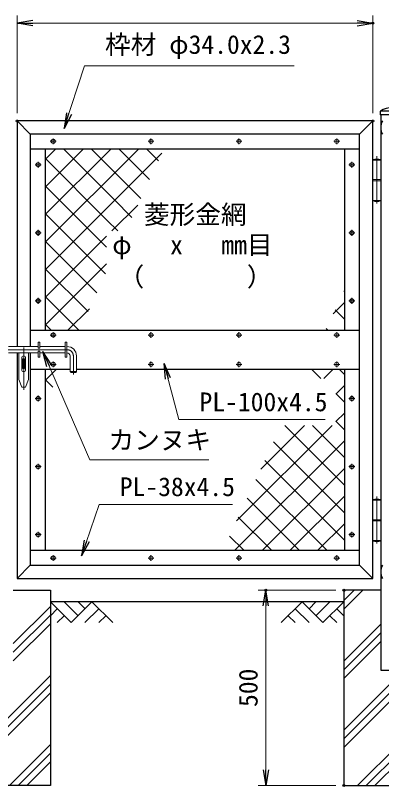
# Model space of a CAD drawing. Units: millimetres, scale not verified. Extents: x -4200 to 4200, y -2970 to 2970.
# Drawn here: x -2566 to -1630, y -1041 to 931 of the extents above; entities that cross this region are included whole.
import ezdxf
from ezdxf.enums import TextEntityAlignment as Align

# ---------------------------------------------------------------- set-up
doc = ezdxf.new("R2010")
doc.units = ezdxf.units.MM
doc.header["$LTSCALE"] = 10
doc.header["$PDMODE"] = 32
doc.header["$PDSIZE"] = 5
doc.linetypes.add('USER1', pattern=[50.8, 31.75, -6.35, 6.35, -6.35])
for name, color, linetype, lineweight in [('0-0_D-STR1', 1, 'Continuous', 25), ('0-1_D-DCR-HCH', 7, 'Continuous', 13), ('0-2_D-STR3', 3, 'Continuous', 13), ('0-3_D-BMK', 2, 'USER1', 13), ('0-4_D-STR4', 7, 'Continuous', 25), ('0-5_D-BGD', 7, 'Continuous', 25), ('0-6_D-STR-TXT', 7, 'Continuous', 13), ('0-7_D-STR-DIM', 7, 'Continuous', 13), ('0-A_D-STR2', 7, 'Continuous', 13)]:
    doc.layers.add(name, color=color, linetype=linetype, lineweight=lineweight)
doc.layers.add('0-8_0', color=7, linetype='Continuous')
doc.layers.add('0-9_Defpoints', color=8, linetype='Continuous')
doc.styles.add('ＭＳ ゴシック', font='')
doc.styles.get('ＭＳ ゴシック').set_extended_font_data('MS Gothic')

# ---------------------------------------------------------------- blocks, each defined once
blk = doc.blocks.new('_Open')
at = {"layer": '0-8_0'}
blk.add_line((-10, 1.667), (0, 0), dxfattribs=at)
blk.add_lwpolyline([(-10, -1.667), (0, 0), (-10, 0)], dxfattribs=at)

msp = doc.modelspace()

# ---------------------------------------------------------------- linework, layer by layer
at = {"layer": '0-0_D-STR1'}
for p, q in [((-1633.65, 685.42), (-1633.65, 677.37)), ((-1569.45, 677.37), (-1633.65, 677.37)), ((-1569.78, 686.37), (-1633.31, 686.37)), ((-2561.8, 661.37), (-2561.8, 84.37)), ((-1651.8, 661.37), (-2561.8, 661.37)), ((-2561.8, 661.37), (-2527.8, 627.37)), ((-1651.8, 661.37), (-1685.8, 627.37)), ((-1651.8, -508.63), (-1651.8, 661.37)), ((-2527.8, 627.37), (-2527.8, 84.37)), ((-1685.8, 627.37), (-2527.8, 627.37)), ((-1685.8, -474.63), (-1685.8, 627.37)), ((-1685.8, 589.37), (-2527.8, 589.37)), ((-2489.8, 589.37), (-2489.8, 126.37)), ((-1723.8, 126.37), (-1723.8, 589.37)), ((-2527.8, 126.37), (-1685.8, 126.37)), ((-2561.8, 68.37), (-2561.8, -508.63)), ((-2527.8, 68.37), (-2527.8, -474.63)), ((-2527.8, 26.37), (-2425.8, 26.37)), ((-2489.8, 26.37), (-2489.8, -436.63)), ((-2409.8, 26.37), (-1685.8, 26.37)), ((-1723.8, -436.63), (-1723.8, 26.37)), ((-2527.8, -436.63), (-1685.8, -436.63)), ((-2527.8, -474.63), (-2561.8, -508.63)), ((-2527.8, -474.63), (-1685.8, -474.63)), ((-1685.8, -474.63), (-1651.8, -508.63)), ((-2561.8, -508.63), (-1651.8, -508.63))]:
    msp.add_line(p, q, dxfattribs=at)
msp.add_lwpolyline([(-1631.8, 677.37), (-1631.8, -743.63), (-1571.3, -743.63), (-1571.3, -508.63)], dxfattribs=at)
for centre, radius, start, end in [((-1601.55, 634.2), 61.17, 59.14927, 120.85073), ((-1632.15, 685.42), 1.5, 120.85073, 180), ((-1596.32, 644.37), 35.72, 151.52136, 208.47864), ((-1596.32, -491.63), 35.72, 151.52136, 208.47864)]:
    msp.add_arc(centre, radius, start, end, dxfattribs=at)
at = {"layer": '0-1_D-DCR-HCH'}
for p, q in [((-1726.55, -587.62), (-1677.56, -538.63)), ((-1726.55, -565.52), (-1699.66, -538.63)), ((-1726.55, -543.42), (-1721.76, -538.63)), ((-2423.33, -621.84), (-2476.55, -568.63)), ((-2405.6, -604.11), (-2441.07, -568.63)), ((-2370.12, -568.63), (-2423.33, -621.84)), ((-2387.86, -586.37), (-2405.6, -568.63)), ((-2370.12, -568.63), (-2316.91, -621.84)), ((-1832.97, -568.63), (-1886.18, -621.84)), ((-1832.97, -568.63), (-1779.76, -621.84)), ((-1815.23, -586.37), (-1797.5, -568.63)), ((-1797.5, -604.11), (-1762.02, -568.63)), ((-1779.76, -621.84), (-1726.55, -568.63)), ((-2571.3, -675.04), (-2476.55, -580.29)), ((-2458.81, -586.37), (-2476.55, -604.03)), ((-2352.38, -586.37), (-2388.02, -621.84)), ((-1850.71, -586.37), (-1815.07, -621.84)), ((-1744.28, -586.37), (-1726.55, -604.03)), ((-2571.3, -697.14), (-2476.55, -602.39)), ((-2441.07, -604.11), (-2458.89, -621.84)), ((-2334.65, -604.11), (-2352.47, -621.84)), ((-1868.44, -604.11), (-1850.63, -621.84)), ((-1762.02, -604.11), (-1744.2, -621.84)), ((-2571.3, -719.23), (-2476.55, -624.48)), ((-1726.55, -720.2), (-1631.8, -625.45)), ((-1726.55, -742.3), (-1631.8, -647.55)), ((-1726.55, -919.07), (-1476.55, -669.07)), ((-1726.55, -764.39), (-1631.8, -669.64)), ((-1726.55, -941.17), (-1476.55, -691.17)), ((-1726.55, -896.98), (-1573.2, -743.63)), ((-2726.55, -1007.07), (-2476.55, -757.07)), ((-2726.55, -1029.16), (-2476.55, -779.16)), ((-2713.92, -1038.63), (-2476.55, -801.26)), ((-1691.43, -1038.63), (-1476.55, -823.75)), ((-1669.33, -1038.63), (-1476.55, -845.85)), ((-1647.23, -1038.63), (-1476.55, -867.95)), ((-2581.34, -1038.63), (-2476.55, -933.84)), ((-2559.24, -1038.63), (-2476.55, -955.94)), ((-2537.14, -1038.63), (-2476.55, -978.04))]:
    msp.add_line(p, q, dxfattribs=at)
at = {"layer": '0-2_D-STR3'}
for p, q in [((-1631.8, 561.37), (-1651.8, 561.37)), ((-1651.8, 561.37), (-1651.8, 458.37)), ((-1651.3, 562.87), (-1651.3, 561.37)), ((-1651.3, 562.87), (-1632.3, 562.87)), ((-1632.3, 562.87), (-1632.3, 561.37)), ((-1631.8, 561.37), (-1631.8, 458.37)), ((-1631.8, 511.37), (-1651.8, 511.37)), ((-1631.8, 508.37), (-1651.8, 508.37)), ((-1631.8, 458.37), (-1651.8, 458.37)), ((-1651.3, 458.37), (-1651.3, 456.87)), ((-1632.3, 456.87), (-1651.3, 456.87)), ((-1632.3, 458.37), (-1632.3, 456.87)), ((-2583.3, 84.37), (-2507.8, 84.37)), ((-2507.8, 80.37), (-2507.8, 95.37)), ((-2507.8, 95.37), (-2503.3, 95.37)), ((-2507.8, 80.37), (-2503.3, 80.37)), ((-2503.3, 80.37), (-2503.3, 95.37)), ((-2503.3, 84.37), (-2438.8, 84.37)), ((-2438.8, 57.37), (-2438.8, 95.37)), ((-2438.8, 95.37), (-2434.3, 95.37)), ((-2434.3, 57.37), (-2434.3, 95.37)), ((-2434.3, 84.37), (-2433.8, 84.37)), ((-2583.3, 68.37), (-2507.8, 68.37)), ((-2557.3, 68.37), (-2557.3, 0.37)), ((-2532.3, 68.37), (-2532.3, 0.37)), ((-2507.8, 57.37), (-2507.8, 72.37)), ((-2507.8, 72.37), (-2503.3, 72.37)), ((-2503.3, 57.37), (-2503.3, 72.37)), ((-2503.3, 68.37), (-2438.8, 68.37)), ((-2434.3, 68.37), (-2433.8, 68.37)), ((-2425.8, 60.37), (-2425.8, 20.37)), ((-2409.8, 60.37), (-2409.8, 20.37)), ((-2549.8, 55.37), (-2549.8, 25.37)), ((-2547.05, 52.87), (-2547.05, 27.87)), ((-2547.05, 52.87), (-2542.55, 52.87)), ((-2542.55, 52.87), (-2542.55, 27.87)), ((-2539.8, 55.37), (-2539.8, 25.37)), ((-2507.8, 57.37), (-2503.3, 57.37)), ((-2438.8, 57.37), (-2434.3, 57.37)), ((-2547.05, 27.87), (-2542.55, 27.87)), ((-2425.8, 20.37), (-2423.8, 18.37)), ((-2425.8, 20.37), (-2409.8, 20.37)), ((-2411.8, 18.37), (-2409.8, 20.37)), ((-2549.8, -19.63), (-2557.3, 0.37)), ((-2539.8, -19.63), (-2532.3, 0.37)), ((-2423.8, 18.37), (-2411.8, 18.37)), ((-2549.8, -19.63), (-2539.8, -19.63)), ((-1631.8, -308.63), (-1651.8, -308.63)), ((-1651.8, -308.63), (-1651.8, -411.63)), ((-1651.3, -307.13), (-1651.3, -308.63)), ((-1651.3, -307.13), (-1632.3, -307.13)), ((-1632.3, -307.13), (-1632.3, -308.63)), ((-1631.8, -308.63), (-1631.8, -411.63)), ((-1631.8, -358.63), (-1651.8, -358.63)), ((-1631.8, -361.63), (-1651.8, -361.63)), ((-1631.8, -411.63), (-1651.8, -411.63)), ((-1651.3, -411.63), (-1651.3, -413.13)), ((-1632.3, -413.13), (-1651.3, -413.13)), ((-1632.3, -411.63), (-1632.3, -413.13))]:
    msp.add_line(p, q, dxfattribs=at)
for centre in [(-2469.3, 609.37), (-2219.3, 609.37), (-1994.3, 609.37), (-1744.3, 609.37), (-2507.8, 549.37), (-1705.8, 549.37), (-2507.8, 375.37), (-1705.8, 375.37), (-2507.8, 201.37), (-1705.8, 201.37), (-2469.3, 113.87), (-2219.3, 113.87), (-1994.3, 113.87), (-1744.3, 113.87), (-2469.3, 38.87), (-2219.3, 38.87), (-1994.3, 38.87), (-1744.3, 38.87), (-2507.8, -48.63), (-1705.8, -48.63), (-2507.8, -222.63), (-1705.8, -222.63), (-2507.8, -396.63), (-1705.8, -396.63), (-2469.3, -456.63), (-2219.3, -456.63), (-1994.3, -456.63), (-1744.3, -456.63)]:
    msp.add_circle(centre, 5.25, dxfattribs=at)
for centre, radius, start, end in [((-1641.8, 533.53), 30.83, 72.05475, 107.94525), ((-1641.8, 486.2), 30.83, 252.05475, 287.94525), ((-2433.8, 60.37), 24, 0, 90), ((-2544.8, 55.37), 5, 0, 180), ((-2433.8, 60.37), 8, 0, 90), ((-2544.8, 25.37), 5, 180, 0), ((-1641.8, -336.47), 30.83, 72.05475, 107.94525), ((-1641.8, -383.8), 30.83, 252.05475, 287.94525)]:
    msp.add_arc(centre, radius, start, end, dxfattribs=at)
at = {"layer": '0-3_D-BMK'}
for p, q in [((-2469.3, 616.81), (-2469.3, 601.93)), ((-2219.3, 616.81), (-2219.3, 601.93)), ((-1994.3, 616.81), (-1994.3, 601.93)), ((-1744.3, 616.81), (-1744.3, 601.93)), ((-2461.86, 609.37), (-2476.74, 609.37)), ((-2211.86, 609.37), (-2226.74, 609.37)), ((-1986.86, 609.37), (-2001.74, 609.37)), ((-1736.86, 609.37), (-1751.74, 609.37)), ((-2507.8, 556.81), (-2507.8, 541.93)), ((-1705.8, 556.81), (-1705.8, 541.93)), ((-1641.8, 571.07), (-1641.8, 450.64)), ((-2500.36, 549.37), (-2515.24, 549.37)), ((-1698.36, 549.37), (-1713.24, 549.37)), ((-2500.36, 375.37), (-2515.24, 375.37)), ((-2507.8, 382.81), (-2507.8, 367.93)), ((-1698.36, 375.37), (-1713.24, 375.37)), ((-1705.8, 382.81), (-1705.8, 367.93)), ((-2500.36, 201.37), (-2515.24, 201.37)), ((-2507.8, 208.81), (-2507.8, 193.93)), ((-1698.36, 201.37), (-1713.24, 201.37)), ((-1705.8, 208.81), (-1705.8, 193.93)), ((-2469.3, 121.31), (-2469.3, 106.43)), ((-2219.3, 121.31), (-2219.3, 106.43)), ((-1994.3, 121.31), (-1994.3, 106.43)), ((-1744.3, 121.31), (-1744.3, 106.43)), ((-2461.86, 113.87), (-2476.74, 113.87)), ((-2211.86, 113.87), (-2226.74, 113.87)), ((-1986.86, 113.87), (-2001.74, 113.87)), ((-1736.86, 113.87), (-1751.74, 113.87)), ((-2544.8, 82.37), (-2544.8, -26.64)), ((-2661.66, 76.37), (-2433.8, 76.37)), ((-2417.8, 60.37), (-2417.8, 12.55)), ((-2469.3, 46.31), (-2469.3, 31.43)), ((-2219.3, 46.31), (-2219.3, 31.43)), ((-1994.3, 46.31), (-1994.3, 31.43)), ((-1744.3, 46.31), (-1744.3, 31.43)), ((-2461.86, 38.87), (-2476.74, 38.87)), ((-2211.86, 38.87), (-2226.74, 38.87)), ((-1986.86, 38.87), (-2001.74, 38.87)), ((-1736.86, 38.87), (-1751.74, 38.87)), ((-2515.24, -48.63), (-2500.36, -48.63)), ((-2507.8, -41.19), (-2507.8, -56.07)), ((-1713.24, -48.63), (-1698.36, -48.63)), ((-1705.8, -41.19), (-1705.8, -56.07)), ((-2507.8, -215.19), (-2507.8, -230.07)), ((-1705.8, -215.19), (-1705.8, -230.07)), ((-2500.36, -222.63), (-2515.24, -222.63)), ((-1698.36, -222.63), (-1713.24, -222.63)), ((-1641.8, -298.93), (-1641.8, -419.36)), ((-2507.8, -389.19), (-2507.8, -404.07)), ((-1705.8, -389.19), (-1705.8, -404.07)), ((-2500.36, -396.63), (-2515.24, -396.63)), ((-1698.36, -396.63), (-1713.24, -396.63)), ((-2469.3, -449.19), (-2469.3, -464.07)), ((-2219.3, -449.19), (-2219.3, -464.07)), ((-1994.3, -449.19), (-1994.3, -464.07)), ((-1744.3, -449.19), (-1744.3, -464.07)), ((-2461.86, -456.63), (-2476.74, -456.63)), ((-2211.86, -456.63), (-2226.74, -456.63)), ((-1986.86, -456.63), (-2001.74, -456.63)), ((-1736.86, -456.63), (-1751.74, -456.63))]:
    msp.add_line(p, q, dxfattribs=at)
msp.add_arc((-2433.8, 60.37), 16, 0, 90, dxfattribs=at)
at = {"layer": '0-4_D-STR4'}
msp.add_line((-1631.8, -538.63), (-1726.55, -538.63), dxfattribs=at)
for points in [[(-2571.3, -538.63), (-2476.55, -538.63), (-2476.55, -1038.63), (-2726.55, -1038.63), (-2726.55, -538.63)], [(-1726.55, -538.63), (-1726.55, -1038.63), (-1476.55, -1038.63), (-1476.55, -538.63)]]:
    msp.add_lwpolyline(points, dxfattribs=at)
at = {"layer": '0-5_D-BGD'}
msp.add_line((-1726.55, -568.63), (-2476.55, -568.63), dxfattribs=at)
at = {"layer": '0-6_D-STR-TXT'}
for points in [[(-1853.26, 802.44), (-2389.2, 802.44), (-2441.06, 644.15)], [(-2071.83, -205.07), (-2375.8, -205.07), (-2494.74, 69.76)], [(-1774.21, -102.34), (-2147.72, -102.34), (-2185.32, 39.52)], [(-2010.5, -319.37), (-2351.53, -319.37), (-2396.07, -449.2)]]:
    msp.add_lwpolyline(points, dxfattribs=at)
at = {"layer": '0-7_D-STR-DIM'}
for p, q in [((-2561.8, 681.37), (-2561.8, 931.37)), ((-1651.8, 681.37), (-1651.8, 931.37)), ((-2521.8, 911.37), (-1691.8, 911.37)), ((-1746.55, -538.63), (-1945.56, -538.63)), ((-1925.56, -998.63), (-1925.56, -578.63)), ((-1746.55, -1038.63), (-1945.56, -1038.63))]:
    msp.add_line(p, q, dxfattribs=at)
at = {"layer": '0-9_Defpoints'}
for p in [(-1651.8, 911.37), (-2561.8, 661.37), (-1651.8, 661.37), (-1925.56, -538.63), (-1726.55, -538.63), (-1726.55, -1038.63)]:
    msp.add_point(p, dxfattribs=at)
at = {"layer": '0-A_D-STR2'}
for p, q in [((-2489.8, 563.2), (-2463.63, 589.37)), ((-2489.8, 492.49), (-2392.92, 589.37)), ((-2489.8, 421.78), (-2322.21, 589.37)), ((-2489.8, 351.07), (-2251.5, 589.37)), ((-2245.38, 463.05), (-2371.69, 589.37)), ((-2222.89, 511.27), (-2300.98, 589.37)), ((-2200.4, 559.5), (-2230.27, 589.37)), ((-2332.99, 338.53), (-2489.8, 495.34)), ((-2319.49, 379.96), (-2253.22, 446.22)), ((-2335.32, 270.15), (-2489.8, 424.63)), ((-2489.8, 209.65), (-2332.99, 366.45)), ((-2357.81, 221.93), (-2489.8, 353.92)), ((-2489.8, 138.94), (-2332.99, 295.74)), ((-2380.3, 173.71), (-2489.8, 283.2)), ((-1723.8, 224.31), (-1726.15, 226.66)), ((-2403.67, 126.37), (-2489.8, 212.49)), ((-1753.39, 168.24), (-1723.8, 197.83)), ((-2431.66, 126.37), (-2376.79, 181.23)), ((-1723.8, 153.6), (-1748.63, 178.44)), ((-2474.38, 126.37), (-2489.8, 141.78)), ((-1767.27, 126.37), (-1771.12, 130.21)), ((-1724.55, 126.37), (-1723.8, 127.12)), ((-2489.8, -2.48), (-2460.95, 26.37)), ((-1784.76, 2.43), (-1808.69, 26.37)), ((-1777.77, 2.43), (-1753.84, 26.37)), ((-1723.8, 12.18), (-1737.98, 26.37)), ((-2470.25, -19.19), (-2489.8, 0.36)), ((-1746.49, -37), (-1723.8, -14.3)), ((-1723.8, -58.53), (-1746.49, -35.83)), ((-1746.49, -107.71), (-1723.8, -85.01)), ((-2000.52, -361.73), (-1756.35, -117.57)), ((-1938.74, -229.24), (-1827.06, -117.57)), ((-1723.8, -270.66), (-1876.89, -117.57)), ((-1723.8, -199.95), (-1806.18, -117.57)), ((-1723.8, -129.24), (-1746.49, -106.54)), ((-2004.71, -436.63), (-1723.8, -155.72)), ((-1723.8, -341.37), (-1906.04, -159.13)), ((-1723.8, -412.08), (-1928.53, -207.35)), ((-1934, -436.63), (-1723.8, -226.43)), ((-1769.96, -436.63), (-1951.02, -255.58)), ((-1840.67, -436.63), (-1973.5, -303.8)), ((-1863.28, -436.63), (-1723.8, -297.14)), ((-1911.38, -436.63), (-1995.99, -352.02)), ((-1792.57, -436.63), (-1723.8, -367.85)), ((-1982.09, -436.63), (-2018.48, -400.25))]:
    msp.add_line(p, q, dxfattribs=at)
for points in [[(-2489.8, 280.36), (-2331.8, 438.36), (-2308.79, 461.37), (-2191.44, 578.71)], [(-2267.86, 414.83), (-2314.41, 461.37), (-2442.41, 589.37)], [(-2303.71, 379.96), (-2331.8, 408.05), (-2489.8, 566.05)]]:
    msp.add_lwpolyline(points, dxfattribs=at)

# ---------------------------------------------------------------- block references
at = {"layer": '0-6_D-STR-TXT', "xscale": 4, "yscale": 4}
for p, rotation in [((-2441.69, 642.25), 251.85931), ((-2495.54, 71.6), 113.40164), ((-2185.84, 41.45), 104.84646), ((-2396.72, -451.09), 251.06303)]:
    msp.add_blockref('_Open', p, dxfattribs=dict(at, rotation=rotation))
at = {"layer": '0-7_D-STR-DIM', "xscale": 4, "yscale": 4}
for p, rotation in [((-2561.8, 911.37), 180), ((-1925.56, -538.63), 90), ((-1925.56, -1038.63), 270)]:
    msp.add_blockref('_Open', p, dxfattribs=dict(at, rotation=rotation))
msp.add_blockref('_Open', (-1651.8, 911.37), dxfattribs=at)

# ---------------------------------------------------------------- texts
at = {"layer": '0-6_D-STR-TXT', "style": 'ＭＳ ゴシック'}
for s, p in [('枠材 φ34.0x2.3', (-2336.76, 818.58)), ('菱形金網', (-2237.25, 383.77)), ('φ\u3000 x\u3000 mm目', (-2318.46, 306.18)), ('（\u3000\u3000\u3000\u3000）', (-2302.22, 224.53)), ('PL-100x4.5', (-2095.27, -95.59)), ('カンヌキ', (-2327.92, -192.99)), ('PL-38x4.5', (-2299.08, -312.62))]:
    msp.add_text(s, height=48.09, dxfattribs=at).set_placement(p, align=Align.BOTTOM_LEFT)
at = {"layer": '0-7_D-STR-DIM', "style": 'ＭＳ ゴシック'}
msp.add_text('500', height=48.09, rotation=90, dxfattribs=at).set_placement((-1932.31, -837.51), align=Align.BOTTOM_LEFT)

doc.saveas('drawing.dxf')
